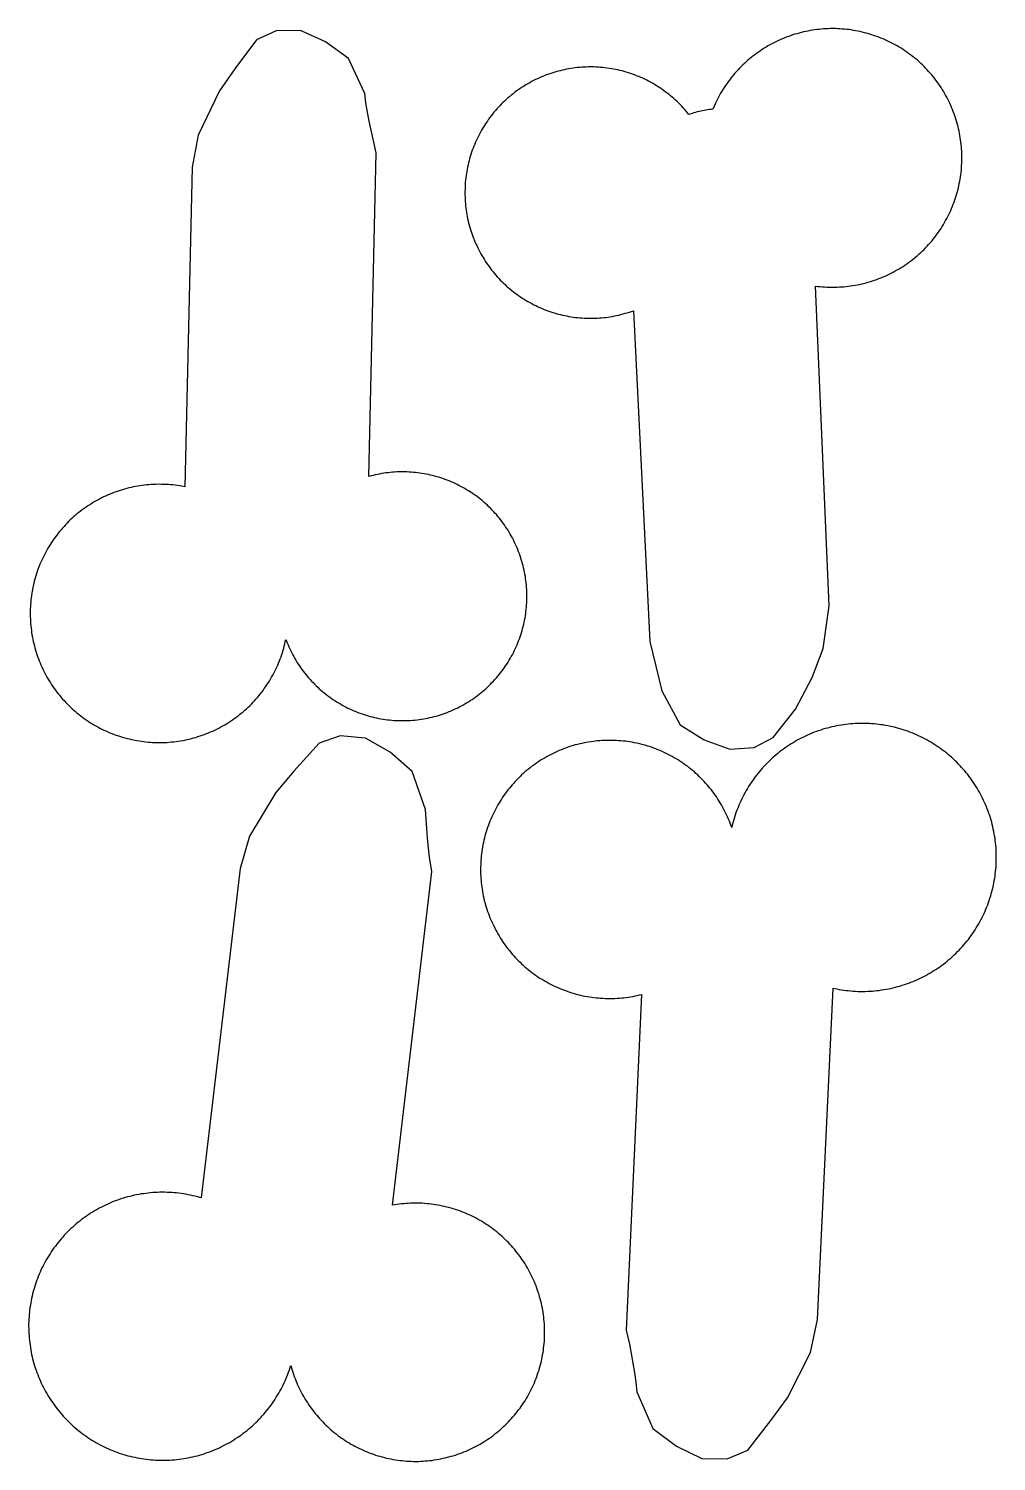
# Model space of a CAD drawing. Extents: x -246 to 246, y -104 to 199.
# Drawn here: x 187.17 to 196.8, y -1.19 to 13.06 of the extents above; entities that cross this region are included whole.
import ezdxf

# ---------------------------------------------------------------- set-up
doc = ezdxf.new("R2010")
doc.units = 0
doc.layers.add('Add_Red', color=1, linetype='Continuous')

msp = doc.modelspace()

# ---------------------------------------------------------------- linework, layer by layer
at = {"layer": 'Add_Red'}
for points in [[(188.503, 5.959), (188.525, 5.96), (188.548, 5.961), (188.57, 5.963), (188.592, 5.965), (188.615, 5.967), (188.637, 5.97), (188.659, 5.973), (188.681, 5.976), (188.703, 5.98), (188.725, 5.984), (188.747, 5.989), (188.769, 5.994), (188.791, 6), (188.812, 6.005), (188.834, 6.011), (188.855, 6.018), (188.877, 6.025), (188.898, 6.032), (188.919, 6.04), (188.94, 6.048), (188.961, 6.056), (188.981, 6.065), (189.002, 6.074), (189.022, 6.083), (189.042, 6.093), (189.062, 6.103), (189.082, 6.114), (189.102, 6.125), (189.121, 6.136), (189.14, 6.147), (189.159, 6.159), (189.178, 6.171), (189.197, 6.184), (189.215, 6.197), (189.233, 6.21), (189.251, 6.223), (189.269, 6.237), (189.286, 6.251), (189.304, 6.266), (189.321, 6.28), (189.337, 6.295), (189.354, 6.311), (189.37, 6.326), (189.386, 6.342), (189.401, 6.358), (189.417, 6.374), (189.432, 6.391), (189.446, 6.408), (189.461, 6.425), (189.475, 6.442), (189.489, 6.46), (189.502, 6.478), (189.515, 6.496), (189.528, 6.514), (189.541, 6.533), (189.553, 6.552), (189.565, 6.571), (189.577, 6.59), (189.588, 6.609), (189.599, 6.629), (189.609, 6.649), (189.619, 6.669), (189.629, 6.689), (189.639, 6.709), (189.648, 6.73), (189.657, 6.75), (189.665, 6.771), (189.673, 6.792), (189.681, 6.813), (189.688, 6.834), (189.695, 6.855), (189.702, 6.877), (189.708, 6.898), (189.714, 6.92), (189.719, 6.942), (189.724, 6.964), (189.729, 6.985), (189.743, 6.951), (189.751, 6.931), (189.759, 6.911), (189.768, 6.891), (189.778, 6.872), (189.787, 6.853), (189.797, 6.833), (189.808, 6.814), (189.818, 6.796), (189.829, 6.777), (189.84, 6.759), (189.852, 6.74), (189.864, 6.722), (189.876, 6.705), (189.889, 6.687), (189.902, 6.67), (189.915, 6.653), (189.928, 6.636), (189.942, 6.619), (189.956, 6.603), (189.97, 6.586), (189.985, 6.57), (190, 6.555), (190.015, 6.539), (190.03, 6.524), (190.046, 6.509), (190.062, 6.495), (190.078, 6.481), (190.094, 6.467), (190.111, 6.453), (190.128, 6.439), (190.145, 6.426), (190.162, 6.413), (190.18, 6.401), (190.198, 6.389), (190.216, 6.377), (190.234, 6.365), (190.252, 6.354), (190.271, 6.343), (190.29, 6.332), (190.309, 6.322), (190.328, 6.312), (190.347, 6.302), (190.367, 6.293), (190.386, 6.284), (190.406, 6.275), (190.426, 6.267), (190.446, 6.259), (190.466, 6.252), (190.487, 6.244), (190.507, 6.238), (190.528, 6.231), (190.549, 6.225), (190.569, 6.219), (190.59, 6.214), (190.611, 6.209), (190.632, 6.204), (190.653, 6.2), (190.675, 6.196), (190.696, 6.192), (190.717, 6.189), (190.739, 6.186), (190.76, 6.184), (190.782, 6.182), (190.803, 6.18), (190.825, 6.179), (190.846, 6.178), (190.868, 6.177), (190.89, 6.177), (190.927, 6.178), (190.949, 6.179), (190.97, 6.18), (190.992, 6.181), (191.013, 6.183), (191.035, 6.186), (191.056, 6.188), (191.077, 6.191), (191.099, 6.195), (191.12, 6.199), (191.141, 6.203), (191.162, 6.208), (191.183, 6.212), (191.204, 6.218), (191.225, 6.223), (191.246, 6.229), (191.266, 6.236), (191.287, 6.243), (191.313, 6.252), (191.333, 6.259), (191.353, 6.267), (191.373, 6.275), (191.393, 6.284), (191.412, 6.293), (191.432, 6.302), (191.451, 6.312), (191.47, 6.322), (191.489, 6.332), (191.508, 6.343), (191.527, 6.354), (191.545, 6.365), (191.563, 6.377), (191.581, 6.389), (191.599, 6.401), (191.617, 6.413), (191.634, 6.426), (191.651, 6.439), (191.668, 6.453), (191.685, 6.467), (191.701, 6.481), (191.717, 6.495), (191.733, 6.509), (191.749, 6.524), (191.764, 6.539), (191.779, 6.555), (191.794, 6.57), (191.809, 6.586), (191.823, 6.603), (191.837, 6.619), (191.851, 6.636), (191.864, 6.653), (191.877, 6.67), (191.89, 6.687), (191.903, 6.705), (191.915, 6.722), (191.927, 6.74), (191.939, 6.759), (191.95, 6.777), (191.961, 6.796), (191.971, 6.814), (191.982, 6.833), (191.992, 6.853), (192.001, 6.872), (192.011, 6.891), (192.02, 6.911), (192.028, 6.931), (192.036, 6.951), (192.044, 6.971), (192.052, 6.991), (192.059, 7.011), (192.066, 7.032), (192.073, 7.052), (192.079, 7.073), (192.084, 7.094), (192.09, 7.115), (192.095, 7.136), (192.1, 7.157), (192.104, 7.178), (192.108, 7.199), (192.111, 7.221), (192.115, 7.242), (192.117, 7.263), (192.12, 7.285), (192.122, 7.306), (192.124, 7.328), (192.125, 7.349), (192.126, 7.371), (192.126, 7.393), (192.127, 7.414), (192.126, 7.44), (192.126, 7.462), (192.125, 7.483), (192.123, 7.505), (192.121, 7.526), (192.119, 7.548), (192.117, 7.569), (192.114, 7.59), (192.111, 7.612), (192.107, 7.633), (192.103, 7.654), (192.099, 7.675), (192.094, 7.697), (192.089, 7.717), (192.083, 7.738), (192.077, 7.759), (192.071, 7.78), (192.059, 7.817), (192.052, 7.837), (192.044, 7.857), (192.036, 7.878), (192.028, 7.897), (192.02, 7.917), (192.011, 7.937), (192.001, 7.956), (191.992, 7.976), (191.982, 7.995), (191.971, 8.014), (191.961, 8.033), (191.95, 8.051), (191.939, 8.07), (191.927, 8.088), (191.915, 8.106), (191.903, 8.124), (191.89, 8.141), (191.877, 8.159), (191.864, 8.176), (191.851, 8.193), (191.837, 8.209), (191.823, 8.226), (191.809, 8.242), (191.794, 8.258), (191.779, 8.273), (191.764, 8.289), (191.749, 8.304), (191.733, 8.319), (191.717, 8.333), (191.701, 8.348), (191.685, 8.362), (191.668, 8.375), (191.651, 8.389), (191.634, 8.402), (191.617, 8.415), (191.599, 8.427), (191.581, 8.44), (191.563, 8.452), (191.545, 8.463), (191.527, 8.474), (191.508, 8.485), (191.489, 8.496), (191.47, 8.506), (191.451, 8.516), (191.432, 8.526), (191.412, 8.535), (191.393, 8.544), (191.373, 8.553), (191.353, 8.561), (191.333, 8.569), (191.313, 8.577), (191.292, 8.584), (191.272, 8.591), (191.251, 8.597), (191.23, 8.603), (191.21, 8.609), (191.189, 8.614), (191.168, 8.619), (191.147, 8.624), (191.126, 8.628), (191.104, 8.632), (191.083, 8.636), (191.062, 8.639), (191.04, 8.642), (191.019, 8.644), (190.997, 8.646), (190.976, 8.648), (190.954, 8.649), (190.933, 8.65), (190.911, 8.651), (190.89, 8.651), (190.854, 8.651), (190.832, 8.65), (190.811, 8.649), (190.789, 8.647), (190.768, 8.645), (190.746, 8.643), (190.725, 8.64), (190.703, 8.637), (190.682, 8.634), (190.661, 8.63), (190.64, 8.626), (190.618, 8.621), (190.597, 8.616), (190.576, 8.611), (190.556, 8.605), (190.628, 11.824), (190.596, 11.959), (190.576, 12.049), (190.558, 12.139), (190.541, 12.23), (190.526, 12.321), (190.513, 12.413), (190.351, 12.762), (190.123, 12.927), (189.876, 13.039), (189.633, 13.036), (189.438, 12.949), (189.223, 12.659), (189.069, 12.439), (188.857, 11.999), (188.799, 11.681), (188.723, 8.503), (188.694, 8.508), (188.672, 8.512), (188.65, 8.515), (188.627, 8.518), (188.605, 8.521), (188.583, 8.523), (188.561, 8.524), (188.538, 8.526), (188.516, 8.527), (188.493, 8.527), (188.471, 8.528), (188.435, 8.527), (188.413, 8.526), (188.39, 8.525), (188.368, 8.523), (188.346, 8.521), (188.323, 8.519), (188.301, 8.516), (188.279, 8.513), (188.257, 8.51), (188.235, 8.506), (188.213, 8.501), (188.191, 8.497), (188.169, 8.492), (188.147, 8.486), (188.126, 8.48), (188.104, 8.474), (188.083, 8.467), (188.061, 8.46), (188.04, 8.453), (188.019, 8.445), (187.998, 8.437), (187.977, 8.429), (187.957, 8.42), (187.936, 8.411), (187.916, 8.402), (187.896, 8.392), (187.876, 8.381), (187.856, 8.371), (187.837, 8.36), (187.817, 8.349), (187.798, 8.337), (187.779, 8.325), (187.76, 8.313), (187.742, 8.3), (187.723, 8.288), (187.705, 8.274), (187.687, 8.261), (187.67, 8.247), (187.652, 8.233), (187.635, 8.218), (187.618, 8.204), (187.602, 8.189), (187.585, 8.173), (187.569, 8.158), (187.553, 8.142), (187.538, 8.126), (187.523, 8.109), (187.508, 8.093), (187.493, 8.076), (187.479, 8.058), (187.465, 8.041), (187.451, 8.023), (187.437, 8.005), (187.424, 7.987), (187.411, 7.969), (187.399, 7.95), (187.387, 7.931), (187.375, 7.912), (187.363, 7.893), (187.352, 7.874), (187.341, 7.854), (187.331, 7.834), (187.321, 7.814), (187.311, 7.794), (187.301, 7.774), (187.292, 7.753), (187.284, 7.733), (187.275, 7.712), (187.267, 7.691), (187.26, 7.67), (187.252, 7.649), (187.245, 7.627), (187.239, 7.606), (187.233, 7.584), (187.227, 7.563), (187.222, 7.541), (187.217, 7.519), (187.212, 7.497), (187.206, 7.466), (187.203, 7.444), (187.199, 7.422), (187.196, 7.4), (187.194, 7.378), (187.192, 7.355), (187.19, 7.333), (187.188, 7.311), (187.187, 7.288), (187.187, 7.266), (187.187, 7.243), (187.187, 7.21), (187.188, 7.187), (187.189, 7.165), (187.191, 7.142), (187.193, 7.12), (187.195, 7.098), (187.198, 7.076), (187.201, 7.053), (187.204, 7.031), (187.208, 7.009), (187.213, 6.987), (187.217, 6.965), (187.222, 6.943), (187.228, 6.922), (187.233, 6.9), (187.24, 6.878), (187.246, 6.857), (187.253, 6.836), (187.26, 6.814), (187.268, 6.793), (187.276, 6.772), (187.285, 6.752), (187.293, 6.731), (187.302, 6.711), (187.312, 6.69), (187.322, 6.67), (187.332, 6.65), (187.342, 6.63), (187.353, 6.611), (187.364, 6.591), (187.376, 6.572), (187.388, 6.553), (187.4, 6.534), (187.413, 6.516), (187.426, 6.497), (187.439, 6.479), (187.452, 6.461), (187.466, 6.444), (187.48, 6.426), (187.495, 6.409), (187.509, 6.392), (187.524, 6.376), (187.54, 6.359), (187.555, 6.343), (187.571, 6.327), (187.587, 6.312), (187.603, 6.296), (187.62, 6.281), (187.637, 6.267), (187.654, 6.252), (187.672, 6.238), (187.689, 6.224), (187.707, 6.211), (187.725, 6.198), (187.744, 6.185), (187.762, 6.172), (187.781, 6.16), (187.8, 6.148), (187.819, 6.137), (187.839, 6.125), (187.858, 6.115), (187.878, 6.104), (187.898, 6.094), (187.918, 6.084), (187.939, 6.075), (187.959, 6.066), (187.98, 6.057), (188, 6.048), (188.021, 6.04), (188.042, 6.033), (188.064, 6.025), (188.085, 6.018), (188.106, 6.012), (188.128, 6.006), (188.15, 6), (188.171, 5.995), (188.193, 5.989), (188.215, 5.985), (188.248, 5.979), (188.27, 5.975), (188.292, 5.972), (188.314, 5.969), (188.337, 5.966), (188.359, 5.964), (188.381, 5.962), (188.404, 5.961), (188.426, 5.96), (188.449, 5.959), (188.471, 5.959), (188.503, 5.959)], [(194.388, 5.911), (194.577, 6.011), (194.797, 6.291), (194.965, 6.607), (195.073, 6.895), (195.132, 7.319), (194.998, 10.499), (195.02, 10.496), (195.043, 10.494), (195.065, 10.492), (195.087, 10.49), (195.11, 10.489), (195.132, 10.488), (195.167, 10.488), (195.189, 10.488), (195.212, 10.489), (195.234, 10.49), (195.256, 10.491), (195.279, 10.493), (195.301, 10.495), (195.323, 10.497), (195.346, 10.5), (195.368, 10.504), (195.39, 10.507), (195.412, 10.511), (195.434, 10.516), (195.456, 10.521), (195.478, 10.526), (195.499, 10.532), (195.521, 10.538), (195.543, 10.544), (195.564, 10.551), (195.585, 10.558), (195.606, 10.565), (195.627, 10.573), (195.648, 10.581), (195.669, 10.59), (195.69, 10.599), (195.71, 10.608), (195.73, 10.618), (195.75, 10.628), (195.77, 10.638), (195.79, 10.649), (195.81, 10.66), (195.829, 10.671), (195.848, 10.683), (195.867, 10.695), (195.886, 10.708), (195.904, 10.72), (195.922, 10.733), (195.94, 10.747), (195.958, 10.76), (195.976, 10.774), (195.993, 10.789), (196.01, 10.803), (196.027, 10.818), (196.044, 10.833), (196.06, 10.849), (196.076, 10.864), (196.092, 10.88), (196.107, 10.897), (196.122, 10.913), (196.137, 10.93), (196.152, 10.947), (196.166, 10.964), (196.18, 10.982), (196.193, 11), (196.207, 11.018), (196.22, 11.036), (196.233, 11.054), (196.245, 11.073), (196.257, 11.092), (196.269, 11.111), (196.28, 11.131), (196.291, 11.15), (196.302, 11.17), (196.312, 11.19), (196.322, 11.21), (196.332, 11.23), (196.341, 11.25), (196.35, 11.271), (196.359, 11.292), (196.367, 11.313), (196.375, 11.334), (196.382, 11.355), (196.389, 11.376), (196.396, 11.398), (196.403, 11.419), (196.409, 11.441), (196.414, 11.462), (196.422, 11.497), (196.427, 11.519), (196.431, 11.541), (196.435, 11.563), (196.439, 11.586), (196.442, 11.608), (196.444, 11.63), (196.447, 11.652), (196.449, 11.675), (196.45, 11.697), (196.451, 11.72), (196.452, 11.742), (196.452, 11.773), (196.452, 11.796), (196.452, 11.818), (196.451, 11.841), (196.449, 11.863), (196.447, 11.885), (196.445, 11.908), (196.443, 11.93), (196.44, 11.952), (196.437, 11.974), (196.433, 11.997), (196.429, 12.019), (196.424, 12.041), (196.419, 12.063), (196.414, 12.084), (196.409, 12.106), (196.403, 12.128), (196.396, 12.149), (196.389, 12.171), (196.382, 12.192), (196.375, 12.213), (196.367, 12.234), (196.359, 12.255), (196.35, 12.276), (196.341, 12.296), (196.332, 12.317), (196.322, 12.337), (196.312, 12.357), (196.302, 12.377), (196.291, 12.397), (196.28, 12.416), (196.269, 12.436), (196.257, 12.455), (196.245, 12.474), (196.233, 12.492), (196.22, 12.511), (196.207, 12.529), (196.193, 12.547), (196.18, 12.565), (196.166, 12.582), (196.152, 12.6), (196.137, 12.617), (196.122, 12.634), (196.107, 12.65), (196.092, 12.666), (196.076, 12.682), (196.06, 12.698), (196.044, 12.714), (196.027, 12.729), (196.01, 12.744), (195.993, 12.758), (195.976, 12.772), (195.958, 12.786), (195.94, 12.8), (195.922, 12.813), (195.904, 12.826), (195.886, 12.839), (195.867, 12.852), (195.848, 12.864), (195.829, 12.875), (195.81, 12.887), (195.79, 12.898), (195.77, 12.908), (195.75, 12.919), (195.73, 12.929), (195.71, 12.939), (195.69, 12.948), (195.669, 12.957), (195.648, 12.965), (195.627, 12.974), (195.606, 12.981), (195.585, 12.989), (195.548, 13.001), (195.527, 13.008), (195.505, 13.014), (195.483, 13.019), (195.462, 13.025), (195.44, 13.03), (195.418, 13.034), (195.396, 13.038), (195.374, 13.042), (195.351, 13.046), (195.329, 13.049), (195.307, 13.051), (195.285, 13.054), (195.262, 13.055), (195.24, 13.057), (195.217, 13.058), (195.195, 13.059), (195.167, 13.059), (195.144, 13.059), (195.122, 13.058), (195.099, 13.057), (195.077, 13.056), (195.055, 13.054), (195.032, 13.052), (195.01, 13.049), (194.988, 13.046), (194.966, 13.043), (194.943, 13.039), (194.921, 13.035), (194.899, 13.031), (194.878, 13.026), (194.856, 13.021), (194.834, 13.015), (194.812, 13.009), (194.791, 13.003), (194.769, 12.996), (194.748, 12.989), (194.727, 12.981), (194.706, 12.974), (194.685, 12.965), (194.664, 12.957), (194.644, 12.948), (194.623, 12.939), (194.603, 12.929), (194.583, 12.919), (194.563, 12.908), (194.543, 12.898), (194.524, 12.887), (194.505, 12.875), (194.485, 12.864), (194.467, 12.852), (194.448, 12.839), (194.429, 12.826), (194.411, 12.813), (194.393, 12.8), (194.375, 12.786), (194.358, 12.772), (194.34, 12.758), (194.323, 12.744), (194.306, 12.729), (194.29, 12.714), (194.274, 12.698), (194.258, 12.682), (194.242, 12.666), (194.226, 12.65), (194.211, 12.634), (194.196, 12.617), (194.182, 12.6), (194.168, 12.582), (194.154, 12.565), (194.14, 12.547), (194.127, 12.529), (194.114, 12.511), (194.101, 12.492), (194.088, 12.474), (194.076, 12.455), (194.065, 12.436), (194.053, 12.416), (194.042, 12.397), (194.032, 12.377), (194.021, 12.357), (194.011, 12.337), (194.002, 12.317), (193.992, 12.296), (193.976, 12.257), (193.958, 12.256), (193.941, 12.254), (193.924, 12.251), (193.906, 12.249), (193.889, 12.246), (193.872, 12.242), (193.855, 12.239), (193.838, 12.235), (193.821, 12.231), (193.804, 12.226), (193.787, 12.222), (193.77, 12.216), (193.738, 12.206), (193.724, 12.223), (193.71, 12.239), (193.696, 12.256), (193.681, 12.272), (193.667, 12.288), (193.651, 12.304), (193.636, 12.319), (193.62, 12.334), (193.604, 12.349), (193.588, 12.364), (193.572, 12.378), (193.555, 12.392), (193.538, 12.406), (193.521, 12.419), (193.503, 12.432), (193.486, 12.445), (193.468, 12.458), (193.45, 12.47), (193.432, 12.482), (193.413, 12.494), (193.394, 12.505), (193.376, 12.516), (193.357, 12.526), (193.337, 12.536), (193.318, 12.546), (193.298, 12.556), (193.279, 12.565), (193.259, 12.574), (193.239, 12.583), (193.218, 12.591), (193.198, 12.599), (193.177, 12.606), (193.157, 12.613), (193.136, 12.62), (193.115, 12.626), (193.094, 12.632), (193.073, 12.638), (193.052, 12.643), (193.031, 12.648), (193.01, 12.653), (192.988, 12.657), (192.967, 12.661), (192.945, 12.664), (192.923, 12.667), (192.902, 12.67), (192.88, 12.672), (192.858, 12.674), (192.837, 12.676), (192.815, 12.677), (192.793, 12.678), (192.76, 12.678), (192.738, 12.678), (192.716, 12.677), (192.694, 12.676), (192.672, 12.675), (192.651, 12.673), (192.629, 12.671), (192.607, 12.669), (192.586, 12.666), (192.564, 12.663), (192.543, 12.659), (192.521, 12.655), (192.5, 12.651), (192.479, 12.646), (192.457, 12.641), (192.436, 12.635), (192.415, 12.63), (192.394, 12.623), (192.373, 12.617), (192.353, 12.61), (192.332, 12.603), (192.312, 12.595), (192.292, 12.587), (192.271, 12.579), (192.251, 12.57), (192.232, 12.561), (192.212, 12.552), (192.192, 12.542), (192.173, 12.532), (192.154, 12.521), (192.135, 12.511), (192.116, 12.5), (192.092, 12.485), (192.074, 12.473), (192.056, 12.461), (192.038, 12.449), (192.02, 12.436), (192.003, 12.423), (191.986, 12.409), (191.969, 12.396), (191.952, 12.382), (191.935, 12.368), (191.919, 12.353), (191.903, 12.338), (191.887, 12.323), (191.872, 12.308), (191.857, 12.292), (191.842, 12.276), (191.827, 12.26), (191.813, 12.244), (191.799, 12.227), (191.785, 12.21), (191.771, 12.193), (191.758, 12.176), (191.745, 12.158), (191.733, 12.14), (191.72, 12.122), (191.708, 12.104), (191.697, 12.086), (191.686, 12.067), (191.675, 12.048), (191.664, 12.029), (191.654, 12.01), (191.644, 11.99), (191.634, 11.971), (191.625, 11.951), (191.616, 11.931), (191.607, 11.911), (191.599, 11.891), (191.591, 11.871), (191.583, 11.85), (191.576, 11.83), (191.569, 11.809), (191.563, 11.788), (191.557, 11.767), (191.551, 11.746), (191.546, 11.725), (191.541, 11.704), (191.536, 11.683), (191.532, 11.661), (191.528, 11.64), (191.525, 11.618), (191.521, 11.597), (191.519, 11.575), (191.516, 11.553), (191.514, 11.532), (191.513, 11.51), (191.512, 11.488), (191.511, 11.466), (191.51, 11.429), (191.51, 11.407), (191.511, 11.385), (191.512, 11.363), (191.513, 11.341), (191.515, 11.32), (191.517, 11.298), (191.519, 11.276), (191.522, 11.255), (191.525, 11.233), (191.529, 11.212), (191.533, 11.19), (191.537, 11.169), (191.542, 11.148), (191.547, 11.126), (191.553, 11.105), (191.559, 11.084), (191.565, 11.063), (191.571, 11.042), (191.578, 11.022), (191.585, 11.001), (191.593, 10.981), (191.601, 10.961), (191.609, 10.94), (191.618, 10.92), (191.627, 10.901), (191.637, 10.879), (191.647, 10.86), (191.657, 10.84), (191.668, 10.821), (191.678, 10.802), (191.69, 10.783), (191.701, 10.765), (191.713, 10.747), (191.725, 10.728), (191.737, 10.71), (191.75, 10.693), (191.763, 10.675), (191.776, 10.658), (191.79, 10.641), (191.804, 10.624), (191.818, 10.607), (191.832, 10.591), (191.847, 10.575), (191.862, 10.559), (191.877, 10.544), (191.893, 10.528), (191.909, 10.514), (191.925, 10.499), (191.941, 10.484), (191.958, 10.47), (191.975, 10.456), (191.992, 10.443), (192.009, 10.43), (192.027, 10.417), (192.044, 10.404), (192.062, 10.392), (192.081, 10.38), (192.099, 10.368), (192.118, 10.357), (192.136, 10.346), (192.155, 10.335), (192.175, 10.324), (192.194, 10.314), (192.214, 10.305), (192.233, 10.295), (192.253, 10.286), (192.273, 10.278), (192.293, 10.269), (192.314, 10.261), (192.334, 10.254), (192.355, 10.247), (192.375, 10.24), (192.396, 10.233), (192.417, 10.227), (192.438, 10.221), (192.459, 10.216), (192.48, 10.211), (192.502, 10.206), (192.523, 10.202), (192.544, 10.198), (192.566, 10.194), (192.588, 10.191), (192.609, 10.188), (192.631, 10.186), (192.653, 10.184), (192.674, 10.182), (192.696, 10.181), (192.718, 10.18), (192.76, 10.179), (192.781, 10.179), (192.803, 10.18), (192.825, 10.181), (192.847, 10.182), (192.869, 10.184), (192.89, 10.186), (192.912, 10.188), (192.934, 10.191), (192.955, 10.194), (192.977, 10.198), (192.998, 10.202), (193.019, 10.206), (193.041, 10.211), (193.062, 10.216), (193.083, 10.222), (193.104, 10.228), (193.125, 10.234), (193.146, 10.24), (193.185, 10.254), (193.348, 6.963), (193.468, 6.475), (193.652, 6.137), (193.891, 5.987), (194.145, 5.892), (194.388, 5.911)], [(194.323, -1.079), (194.553, -0.783), (194.718, -0.558), (194.948, -0.107), (195.016, 0.222), (195.016, 0.222), (195.171, 3.517), (195.208, 3.509), (195.231, 3.505), (195.254, 3.501), (195.277, 3.498), (195.3, 3.495), (195.323, 3.492), (195.346, 3.49), (195.37, 3.488), (195.393, 3.486), (195.416, 3.485), (195.439, 3.485), (195.463, 3.485), (195.492, 3.485), (195.516, 3.486), (195.539, 3.487), (195.562, 3.488), (195.585, 3.49), (195.608, 3.493), (195.631, 3.495), (195.654, 3.499), (195.677, 3.502), (195.7, 3.506), (195.723, 3.51), (195.746, 3.515), (195.769, 3.52), (195.791, 3.526), (195.814, 3.532), (195.836, 3.538), (195.858, 3.545), (195.881, 3.552), (195.903, 3.559), (195.924, 3.567), (195.946, 3.576), (195.968, 3.584), (195.989, 3.593), (196.01, 3.603), (196.032, 3.612), (196.053, 3.622), (196.073, 3.633), (196.094, 3.644), (196.114, 3.655), (196.134, 3.666), (196.154, 3.678), (196.174, 3.691), (196.194, 3.703), (196.213, 3.716), (196.232, 3.729), (196.251, 3.743), (196.27, 3.757), (196.288, 3.771), (196.306, 3.786), (196.324, 3.801), (196.342, 3.816), (196.359, 3.831), (196.376, 3.847), (196.393, 3.863), (196.409, 3.88), (196.426, 3.896), (196.442, 3.913), (196.457, 3.93), (196.473, 3.948), (196.488, 3.966), (196.502, 3.984), (196.517, 4.002), (196.531, 4.021), (196.544, 4.039), (196.558, 4.058), (196.571, 4.078), (196.584, 4.097), (196.596, 4.117), (196.608, 4.137), (196.62, 4.157), (196.631, 4.177), (196.642, 4.197), (196.653, 4.218), (196.663, 4.239), (196.673, 4.26), (196.683, 4.281), (196.692, 4.303), (196.701, 4.324), (196.709, 4.346), (196.717, 4.368), (196.725, 4.39), (196.732, 4.412), (196.739, 4.434), (196.745, 4.456), (196.751, 4.479), (196.757, 4.501), (196.762, 4.524), (196.771, 4.563), (196.775, 4.586), (196.779, 4.609), (196.782, 4.632), (196.785, 4.655), (196.788, 4.678), (196.79, 4.701), (196.792, 4.724), (196.793, 4.748), (196.794, 4.771), (196.795, 4.794), (196.795, 4.817), (196.795, 4.845), (196.794, 4.868), (196.793, 4.891), (196.792, 4.915), (196.79, 4.938), (196.787, 4.961), (196.785, 4.984), (196.782, 5.007), (196.778, 5.03), (196.774, 5.053), (196.77, 5.076), (196.765, 5.099), (196.76, 5.121), (196.755, 5.144), (196.749, 5.166), (196.742, 5.189), (196.736, 5.211), (196.729, 5.233), (196.721, 5.255), (196.713, 5.277), (196.705, 5.299), (196.696, 5.321), (196.687, 5.342), (196.678, 5.363), (196.668, 5.384), (196.658, 5.405), (196.648, 5.426), (196.637, 5.447), (196.626, 5.467), (196.614, 5.487), (196.603, 5.507), (196.59, 5.527), (196.578, 5.547), (196.565, 5.566), (196.552, 5.585), (196.538, 5.604), (196.524, 5.623), (196.51, 5.641), (196.495, 5.659), (196.481, 5.677), (196.465, 5.695), (196.45, 5.712), (196.434, 5.729), (196.418, 5.746), (196.402, 5.763), (196.385, 5.779), (196.368, 5.795), (196.351, 5.811), (196.333, 5.826), (196.316, 5.841), (196.298, 5.856), (196.279, 5.87), (196.261, 5.884), (196.242, 5.898), (196.223, 5.911), (196.204, 5.925), (196.185, 5.937), (196.165, 5.95), (196.145, 5.962), (196.125, 5.974), (196.105, 5.985), (196.084, 5.996), (196.064, 6.007), (196.043, 6.017), (196.022, 6.027), (196.001, 6.036), (195.979, 6.046), (195.958, 6.055), (195.936, 6.063), (195.914, 6.071), (195.892, 6.079), (195.87, 6.086), (195.848, 6.093), (195.826, 6.1), (195.803, 6.106), (195.781, 6.111), (195.758, 6.117), (195.717, 6.125), (195.694, 6.13), (195.671, 6.134), (195.648, 6.137), (195.625, 6.14), (195.602, 6.143), (195.579, 6.145), (195.555, 6.147), (195.532, 6.148), (195.509, 6.149), (195.486, 6.15), (195.463, 6.15), (195.437, 6.15), (195.414, 6.149), (195.39, 6.148), (195.367, 6.147), (195.344, 6.145), (195.321, 6.142), (195.298, 6.14), (195.275, 6.137), (195.252, 6.133), (195.229, 6.129), (195.206, 6.125), (195.183, 6.12), (195.16, 6.115), (195.138, 6.11), (195.115, 6.104), (195.093, 6.098), (195.071, 6.091), (195.048, 6.084), (195.026, 6.077), (195.005, 6.069), (194.983, 6.061), (194.961, 6.052), (194.94, 6.043), (194.918, 6.034), (194.897, 6.024), (194.876, 6.014), (194.855, 6.004), (194.835, 5.993), (194.814, 5.982), (194.794, 5.97), (194.774, 5.958), (194.754, 5.946), (194.735, 5.934), (194.715, 5.921), (194.696, 5.908), (194.677, 5.894), (194.659, 5.88), (194.64, 5.866), (194.622, 5.851), (194.604, 5.837), (194.586, 5.822), (194.569, 5.806), (194.552, 5.79), (194.535, 5.774), (194.519, 5.758), (194.502, 5.741), (194.486, 5.724), (194.471, 5.707), (194.455, 5.69), (194.44, 5.672), (194.425, 5.654), (194.411, 5.636), (194.397, 5.617), (194.383, 5.599), (194.37, 5.58), (194.356, 5.561), (194.344, 5.541), (194.331, 5.521), (194.319, 5.502), (194.307, 5.482), (194.296, 5.461), (194.285, 5.441), (194.274, 5.42), (194.264, 5.399), (194.254, 5.378), (194.244, 5.357), (194.235, 5.336), (194.226, 5.314), (194.218, 5.293), (194.209, 5.271), (194.202, 5.249), (194.194, 5.227), (194.187, 5.205), (194.181, 5.182), (194.175, 5.16), (194.169, 5.137), (194.163, 5.115), (194.156, 5.137), (194.148, 5.158), (194.14, 5.179), (194.131, 5.199), (194.122, 5.22), (194.113, 5.24), (194.103, 5.261), (194.093, 5.281), (194.083, 5.3), (194.072, 5.32), (194.061, 5.34), (194.05, 5.359), (194.038, 5.378), (194.026, 5.397), (194.014, 5.416), (194.001, 5.434), (193.988, 5.452), (193.975, 5.47), (193.961, 5.488), (193.947, 5.506), (193.933, 5.523), (193.918, 5.54), (193.903, 5.557), (193.888, 5.573), (193.873, 5.59), (193.857, 5.606), (193.841, 5.621), (193.825, 5.637), (193.808, 5.652), (193.792, 5.667), (193.775, 5.681), (193.757, 5.695), (193.74, 5.709), (193.722, 5.723), (193.704, 5.736), (193.686, 5.749), (193.667, 5.762), (193.649, 5.774), (193.63, 5.786), (193.611, 5.798), (193.591, 5.809), (193.572, 5.821), (193.552, 5.831), (193.532, 5.842), (193.512, 5.852), (193.492, 5.861), (193.472, 5.87), (193.451, 5.879), (193.43, 5.888), (193.409, 5.896), (193.388, 5.904), (193.367, 5.912), (193.346, 5.919), (193.325, 5.925), (193.303, 5.932), (193.282, 5.938), (193.26, 5.943), (193.238, 5.949), (193.216, 5.953), (193.194, 5.958), (193.172, 5.962), (193.15, 5.966), (193.128, 5.969), (193.106, 5.972), (193.084, 5.974), (193.061, 5.977), (193.039, 5.978), (193.017, 5.98), (192.994, 5.981), (192.972, 5.981), (192.949, 5.981), (192.918, 5.981), (192.895, 5.98), (192.873, 5.979), (192.851, 5.978), (192.828, 5.976), (192.806, 5.973), (192.784, 5.971), (192.762, 5.968), (192.739, 5.964), (192.717, 5.96), (192.695, 5.956), (192.673, 5.951), (192.652, 5.946), (192.63, 5.941), (192.608, 5.935), (192.587, 5.929), (192.565, 5.923), (192.532, 5.912), (192.51, 5.904), (192.489, 5.896), (192.469, 5.888), (192.448, 5.879), (192.427, 5.87), (192.407, 5.861), (192.387, 5.852), (192.367, 5.842), (192.347, 5.831), (192.327, 5.821), (192.308, 5.809), (192.288, 5.798), (192.269, 5.786), (192.25, 5.774), (192.232, 5.762), (192.213, 5.749), (192.195, 5.736), (192.177, 5.723), (192.159, 5.709), (192.142, 5.695), (192.124, 5.681), (192.107, 5.667), (192.09, 5.652), (192.074, 5.637), (192.058, 5.621), (192.042, 5.606), (192.026, 5.59), (192.011, 5.573), (191.995, 5.557), (191.981, 5.54), (191.966, 5.523), (191.952, 5.506), (191.938, 5.488), (191.924, 5.47), (191.911, 5.452), (191.898, 5.434), (191.885, 5.416), (191.873, 5.397), (191.861, 5.378), (191.849, 5.359), (191.838, 5.34), (191.827, 5.32), (191.816, 5.3), (191.806, 5.281), (191.796, 5.261), (191.786, 5.24), (191.777, 5.22), (191.768, 5.199), (191.759, 5.179), (191.751, 5.158), (191.743, 5.137), (191.736, 5.116), (191.729, 5.094), (191.722, 5.073), (191.715, 5.052), (191.709, 5.03), (191.704, 5.008), (191.699, 4.987), (191.694, 4.965), (191.689, 4.943), (191.685, 4.921), (191.682, 4.899), (191.678, 4.876), (191.675, 4.854), (191.673, 4.832), (191.671, 4.81), (191.669, 4.787), (191.668, 4.765), (191.667, 4.743), (191.666, 4.72), (191.666, 4.698), (191.666, 4.656), (191.667, 4.633), (191.669, 4.611), (191.67, 4.589), (191.673, 4.566), (191.675, 4.544), (191.678, 4.522), (191.681, 4.5), (191.685, 4.478), (191.689, 4.456), (191.693, 4.434), (191.698, 4.412), (191.703, 4.39), (191.709, 4.368), (191.715, 4.347), (191.722, 4.323), (191.729, 4.301), (191.736, 4.28), (191.743, 4.259), (191.751, 4.238), (191.759, 4.217), (191.768, 4.196), (191.777, 4.176), (191.786, 4.155), (191.796, 4.135), (191.806, 4.115), (191.816, 4.095), (191.827, 4.076), (191.838, 4.056), (191.849, 4.037), (191.861, 4.018), (191.873, 3.999), (191.885, 3.98), (191.898, 3.962), (191.911, 3.943), (191.924, 3.925), (191.938, 3.908), (191.952, 3.89), (191.966, 3.873), (191.981, 3.856), (191.995, 3.839), (192.011, 3.822), (192.026, 3.806), (192.042, 3.79), (192.058, 3.774), (192.074, 3.759), (192.09, 3.744), (192.107, 3.729), (192.124, 3.715), (192.142, 3.7), (192.159, 3.686), (192.177, 3.673), (192.195, 3.659), (192.213, 3.646), (192.232, 3.634), (192.25, 3.621), (192.269, 3.609), (192.288, 3.598), (192.308, 3.586), (192.327, 3.575), (192.347, 3.564), (192.367, 3.554), (192.387, 3.544), (192.407, 3.534), (192.427, 3.525), (192.448, 3.516), (192.469, 3.508), (192.489, 3.499), (192.51, 3.492), (192.532, 3.484), (192.553, 3.477), (192.574, 3.47), (192.596, 3.464), (192.617, 3.458), (192.639, 3.452), (192.661, 3.447), (192.683, 3.442), (192.704, 3.438), (192.727, 3.434), (192.749, 3.43), (192.771, 3.427), (192.793, 3.424), (192.815, 3.421), (192.838, 3.419), (192.86, 3.417), (192.882, 3.416), (192.905, 3.415), (192.927, 3.414), (192.949, 3.414), (192.979, 3.415), (193.002, 3.415), (193.024, 3.416), (193.047, 3.418), (193.069, 3.42), (193.091, 3.422), (193.113, 3.425), (193.136, 3.428), (193.158, 3.431), (193.18, 3.435), (193.202, 3.439), (193.224, 3.444), (193.246, 3.449), (193.267, 3.454), (193.115, 0.116), (193.146, -0.024), (193.164, -0.118), (193.181, -0.212), (193.196, -0.307), (193.209, -0.401), (193.221, -0.497), (193.38, -0.863), (193.613, -1.039), (193.866, -1.161), (194.119, -1.164), (194.323, -1.079)], [(191.049, -1.189), (191.072, -1.188), (191.094, -1.187), (191.116, -1.185), (191.139, -1.183), (191.161, -1.181), (191.183, -1.179), (191.205, -1.175), (191.227, -1.172), (191.25, -1.168), (191.272, -1.164), (191.293, -1.159), (191.315, -1.154), (191.351, -1.145), (191.373, -1.139), (191.394, -1.133), (191.416, -1.126), (191.437, -1.119), (191.458, -1.112), (191.479, -1.104), (191.5, -1.096), (191.521, -1.087), (191.541, -1.078), (191.562, -1.069), (191.582, -1.059), (191.602, -1.049), (191.622, -1.039), (191.641, -1.028), (191.661, -1.017), (191.68, -1.006), (191.699, -0.994), (191.718, -0.982), (191.737, -0.97), (191.755, -0.957), (191.774, -0.944), (191.792, -0.931), (191.809, -0.917), (191.827, -0.903), (191.844, -0.889), (191.861, -0.874), (191.878, -0.859), (191.895, -0.844), (191.911, -0.829), (191.927, -0.813), (191.943, -0.797), (191.958, -0.781), (191.973, -0.764), (191.988, -0.748), (192.002, -0.73), (192.017, -0.713), (192.031, -0.696), (192.044, -0.678), (192.058, -0.66), (192.071, -0.642), (192.083, -0.623), (192.096, -0.605), (192.108, -0.586), (192.119, -0.567), (192.131, -0.547), (192.142, -0.528), (192.153, -0.508), (192.163, -0.488), (192.173, -0.468), (192.183, -0.448), (192.192, -0.427), (192.201, -0.407), (192.209, -0.386), (192.218, -0.365), (192.225, -0.344), (192.233, -0.323), (192.24, -0.302), (192.247, -0.281), (192.253, -0.259), (192.259, -0.238), (192.265, -0.216), (192.27, -0.194), (192.275, -0.172), (192.279, -0.15), (192.283, -0.128), (192.287, -0.106), (192.29, -0.084), (192.293, -0.062), (192.296, -0.04), (192.298, -0.017), (192.3, 0.005), (192.301, 0.027), (192.302, 0.05), (192.303, 0.072), (192.303, 0.095), (192.302, 0.135), (192.301, 0.157), (192.3, 0.18), (192.298, 0.202), (192.296, 0.224), (192.294, 0.247), (192.291, 0.269), (192.288, 0.291), (192.284, 0.313), (192.28, 0.335), (192.276, 0.357), (192.27, 0.383), (192.265, 0.405), (192.259, 0.427), (192.253, 0.448), (192.247, 0.47), (192.24, 0.491), (192.233, 0.513), (192.225, 0.534), (192.218, 0.555), (192.209, 0.575), (192.201, 0.596), (192.192, 0.617), (192.183, 0.637), (192.173, 0.657), (192.163, 0.677), (192.153, 0.697), (192.142, 0.717), (192.131, 0.736), (192.119, 0.756), (192.108, 0.775), (192.096, 0.794), (192.083, 0.812), (192.071, 0.831), (192.058, 0.849), (192.044, 0.867), (192.031, 0.885), (192.017, 0.902), (192.002, 0.92), (191.988, 0.937), (191.973, 0.954), (191.958, 0.97), (191.943, 0.986), (191.927, 1.002), (191.911, 1.018), (191.895, 1.033), (191.878, 1.049), (191.861, 1.063), (191.844, 1.078), (191.827, 1.092), (191.809, 1.106), (191.792, 1.12), (191.774, 1.133), (191.755, 1.146), (191.737, 1.159), (191.718, 1.171), (191.699, 1.183), (191.68, 1.195), (191.661, 1.206), (191.641, 1.217), (191.622, 1.228), (191.602, 1.238), (191.582, 1.248), (191.562, 1.258), (191.541, 1.267), (191.521, 1.276), (191.5, 1.285), (191.479, 1.293), (191.458, 1.301), (191.437, 1.308), (191.416, 1.315), (191.394, 1.322), (191.373, 1.329), (191.351, 1.335), (191.33, 1.34), (191.308, 1.345), (191.286, 1.35), (191.264, 1.355), (191.242, 1.359), (191.22, 1.362), (191.198, 1.366), (191.176, 1.369), (191.153, 1.371), (191.131, 1.373), (191.109, 1.375), (191.086, 1.377), (191.064, 1.377), (191.042, 1.378), (191.019, 1.378), (190.991, 1.378), (190.968, 1.377), (190.946, 1.376), (190.924, 1.375), (190.901, 1.373), (190.879, 1.371), (190.857, 1.368), (190.835, 1.365), (190.813, 1.362), (190.79, 1.358), (191.18, 4.676), (191.159, 4.818), (191.148, 4.913), (191.138, 5.009), (191.13, 5.104), (191.123, 5.199), (191.118, 5.295), (190.985, 5.672), (190.765, 5.865), (190.521, 6.004), (190.269, 6.025), (190.06, 5.954), (189.809, 5.675), (189.629, 5.463), (189.367, 5.029), (189.276, 4.706), (188.887, 1.431), (188.849, 1.441), (188.826, 1.447), (188.804, 1.453), (188.781, 1.458), (188.758, 1.462), (188.735, 1.467), (188.712, 1.47), (188.689, 1.474), (188.666, 1.477), (188.643, 1.48), (188.62, 1.482), (188.597, 1.484), (188.574, 1.485), (188.55, 1.486), (188.527, 1.487), (188.504, 1.487), (188.476, 1.487), (188.453, 1.486), (188.429, 1.485), (188.406, 1.483), (188.383, 1.481), (188.36, 1.479), (188.337, 1.476), (188.314, 1.473), (188.291, 1.47), (188.268, 1.466), (188.245, 1.461), (188.222, 1.457), (188.2, 1.452), (188.177, 1.446), (188.154, 1.44), (188.132, 1.434), (188.11, 1.427), (188.088, 1.42), (188.066, 1.413), (188.044, 1.405), (188.022, 1.397), (188, 1.388), (187.979, 1.379), (187.958, 1.37), (187.936, 1.36), (187.916, 1.35), (187.895, 1.339), (187.874, 1.329), (187.854, 1.317), (187.834, 1.306), (187.814, 1.294), (187.794, 1.282), (187.774, 1.269), (187.755, 1.256), (187.736, 1.243), (187.717, 1.23), (187.698, 1.216), (187.68, 1.201), (187.662, 1.187), (187.644, 1.172), (187.626, 1.157), (187.609, 1.141), (187.592, 1.126), (187.575, 1.11), (187.558, 1.093), (187.542, 1.077), (187.526, 1.06), (187.51, 1.042), (187.495, 1.025), (187.48, 1.007), (187.465, 0.989), (187.451, 0.971), (187.437, 0.952), (187.423, 0.934), (187.41, 0.915), (187.396, 0.895), (187.384, 0.876), (187.371, 0.856), (187.359, 0.836), (187.347, 0.816), (187.336, 0.796), (187.325, 0.776), (187.314, 0.755), (187.304, 0.734), (187.294, 0.713), (187.285, 0.692), (187.275, 0.671), (187.267, 0.649), (187.258, 0.627), (187.25, 0.606), (187.242, 0.584), (187.235, 0.562), (187.228, 0.539), (187.217, 0.499), (187.211, 0.477), (187.205, 0.454), (187.2, 0.431), (187.196, 0.408), (187.192, 0.386), (187.188, 0.363), (187.184, 0.34), (187.181, 0.317), (187.179, 0.293), (187.176, 0.27), (187.175, 0.247), (187.173, 0.224), (187.172, 0.201), (187.171, 0.177), (187.171, 0.154), (187.172, 0.128), (187.172, 0.105), (187.173, 0.082), (187.175, 0.059), (187.177, 0.035), (187.179, 0.012), (187.182, -0.011), (187.185, -0.034), (187.188, -0.057), (187.192, -0.08), (187.196, -0.103), (187.201, -0.125), (187.206, -0.148), (187.211, -0.171), (187.217, -0.193), (187.224, -0.216), (187.23, -0.238), (187.237, -0.26), (187.245, -0.282), (187.253, -0.304), (187.261, -0.326), (187.269, -0.347), (187.278, -0.369), (187.288, -0.39), (187.297, -0.411), (187.307, -0.432), (187.318, -0.453), (187.328, -0.474), (187.34, -0.494), (187.351, -0.514), (187.363, -0.534), (187.375, -0.554), (187.388, -0.574), (187.401, -0.593), (187.414, -0.612), (187.427, -0.631), (187.441, -0.65), (187.455, -0.668), (187.47, -0.686), (187.485, -0.704), (187.5, -0.722), (187.515, -0.739), (187.531, -0.757), (187.547, -0.773), (187.563, -0.79), (187.58, -0.806), (187.597, -0.822), (187.614, -0.838), (187.632, -0.853), (187.649, -0.868), (187.667, -0.883), (187.686, -0.898), (187.704, -0.912), (187.723, -0.925), (187.742, -0.939), (187.761, -0.952), (187.78, -0.965), (187.8, -0.977), (187.82, -0.989), (187.84, -1.001), (187.86, -1.013), (187.881, -1.024), (187.901, -1.034), (187.922, -1.045), (187.943, -1.055), (187.964, -1.064), (187.986, -1.074), (188.007, -1.082), (188.029, -1.091), (188.051, -1.099), (188.073, -1.107), (188.095, -1.114), (188.117, -1.121), (188.159, -1.133), (188.182, -1.139), (188.204, -1.144), (188.227, -1.149), (188.25, -1.154), (188.273, -1.158), (188.295, -1.162), (188.318, -1.165), (188.342, -1.169), (188.365, -1.171), (188.388, -1.173), (188.411, -1.175), (188.434, -1.177), (188.457, -1.178), (188.481, -1.178), (188.504, -1.178), (188.528, -1.178), (188.551, -1.178), (188.574, -1.177), (188.597, -1.175), (188.621, -1.173), (188.644, -1.171), (188.667, -1.168), (188.69, -1.165), (188.713, -1.162), (188.736, -1.158), (188.759, -1.154), (188.782, -1.149), (188.804, -1.144), (188.827, -1.139), (188.849, -1.133), (188.872, -1.127), (188.894, -1.12), (188.916, -1.113), (188.938, -1.106), (188.96, -1.098), (188.982, -1.09), (189.004, -1.081), (189.025, -1.072), (189.046, -1.063), (189.068, -1.053), (189.089, -1.043), (189.109, -1.033), (189.13, -1.022), (189.15, -1.011), (189.171, -1), (189.191, -0.988), (189.211, -0.976), (189.23, -0.963), (189.25, -0.95), (189.269, -0.937), (189.288, -0.924), (189.306, -0.91), (189.325, -0.896), (189.343, -0.881), (189.361, -0.866), (189.379, -0.851), (189.396, -0.836), (189.413, -0.82), (189.43, -0.804), (189.447, -0.788), (189.463, -0.771), (189.479, -0.754), (189.495, -0.737), (189.51, -0.72), (189.525, -0.702), (189.54, -0.684), (189.554, -0.666), (189.569, -0.647), (189.582, -0.629), (189.596, -0.61), (189.609, -0.591), (189.622, -0.571), (189.634, -0.552), (189.647, -0.532), (189.658, -0.512), (189.67, -0.491), (189.681, -0.471), (189.692, -0.45), (189.702, -0.43), (189.712, -0.409), (189.722, -0.387), (189.731, -0.366), (189.74, -0.345), (189.748, -0.323), (189.756, -0.301), (189.764, -0.279), (189.772, -0.257), (189.779, -0.235), (189.785, -0.259), (189.792, -0.281), (189.798, -0.302), (189.805, -0.323), (189.813, -0.344), (189.821, -0.365), (189.829, -0.386), (189.838, -0.407), (189.846, -0.427), (189.856, -0.448), (189.865, -0.468), (189.875, -0.488), (189.886, -0.508), (189.896, -0.528), (189.907, -0.547), (189.919, -0.567), (189.931, -0.586), (189.943, -0.605), (189.955, -0.623), (189.968, -0.642), (189.981, -0.66), (189.994, -0.678), (190.008, -0.696), (190.022, -0.713), (190.036, -0.73), (190.05, -0.748), (190.065, -0.764), (190.08, -0.781), (190.096, -0.797), (190.111, -0.813), (190.127, -0.829), (190.144, -0.844), (190.16, -0.859), (190.177, -0.874), (190.194, -0.889), (190.211, -0.903), (190.229, -0.917), (190.247, -0.931), (190.265, -0.944), (190.283, -0.957), (190.301, -0.97), (190.32, -0.982), (190.339, -0.994), (190.358, -1.006), (190.377, -1.017), (190.397, -1.028), (190.416, -1.039), (190.436, -1.049), (190.456, -1.059), (190.477, -1.069), (190.497, -1.078), (190.518, -1.087), (190.538, -1.096), (190.559, -1.104), (190.58, -1.112), (190.601, -1.119), (190.622, -1.126), (190.644, -1.133), (190.665, -1.139), (190.687, -1.145), (190.709, -1.151), (190.73, -1.156), (190.752, -1.161), (190.774, -1.165), (190.796, -1.17), (190.818, -1.173), (190.84, -1.177), (190.863, -1.179), (190.885, -1.182), (190.907, -1.184), (190.93, -1.186), (190.952, -1.187), (190.974, -1.188), (190.997, -1.189), (191.019, -1.189), (191.049, -1.189)]]:
    msp.add_lwpolyline(points, dxfattribs=at)

doc.saveas('drawing.dxf')
